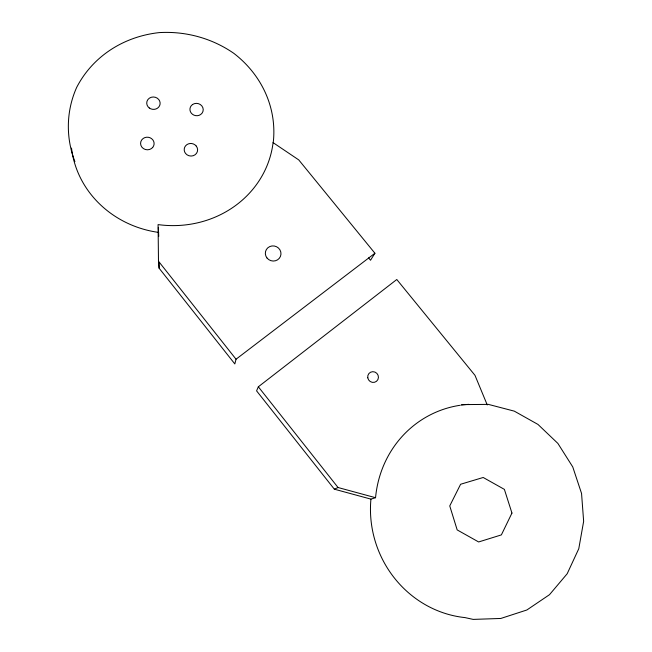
<?xml version="1.0" encoding="UTF-8"?>
<svg xmlns="http://www.w3.org/2000/svg" width="652" height="652" viewBox="0 0 652 652"><rect width="100%" height="100%" fill="white"/><g stroke="black" fill="none" stroke-linecap="round" stroke-linejoin="round"><path stroke-width="0.98" d="M273.09 142.633L298.755 159.911L374.916 253.245L236.04 359.219L234.826 363.938L159.121 268.216L158.485 261.224L158.077 224.598A102.926 95.632 8 0 0 273.09 142.633L273.408 141.142C276.766 106.586 261.069 74.271 233.799 53.325C211.99 38.215 185.747 31.052 159.284 32.6C124.296 36.398 93.024 55.787 76.691 87.36C66.137 110.897 65.656 137.588 74.907 161.623M487.24 404.941L474.99 375.348L396.783 279.504L258.339 386.791L256.578 390.866L334.346 489.187L370.931 499.114L375.552 497.704A108.517 102.82 68.4 0 1 459.774 405.332M374.916 253.245L370.532 260.246L368.608 257.89M334.346 489.187L338.062 487.525L375.552 497.704M461.795 404.623L488.364 404.379L514.306 411.143L537.981 424.436L557.892 443.425L572.749 466.913L581.551 493.442L583.646 521.307L578.789 548.699L567.183 573.744L549.497 594.689L526.865 609.987L500.817 618.455L473.173 619.4L465.006 617.599A105.877 100.465 68.9 0 1 370.931 499.114M258.339 386.791L338.062 487.525M158.485 261.224L236.04 359.219M158.314 227.532L158.762 236.391M159.064 263.245L159.121 268.216M460.768 405.185A108.517 102.82 68.4 0 1 468.853 404.354M158.713 232.414A100.53 93.627 7.8 0 1 71.516 148.077M511.95 513.067L501.372 534.901L478.641 541.959L457.174 529.913L449.75 505.919L460.605 484.257L483.197 477.484L504.379 489.375L511.95 513.067M152.682 147.442L151.419 148.583A6.773 6.3 5.5 0 1 141.94 147.222A6.773 6.3 5.5 0 1 143.277 138.403L144.817 137.621A6.773 6.3 5.5 0 1 152.747 139.772A6.773 6.3 5.5 0 1 152.682 147.442M192.536 104.532L191.313 105.64A6.659 6.161 10.5 0 0 191.313 113.171A6.659 6.161 10.5 0 0 199.129 115.314L200.637 114.54A6.659 6.161 10.5 0 0 201.843 105.909A6.659 6.161 10.5 0 0 192.536 104.532M196.228 146.032L194.989 144.85A6.716 6.276 9.2 0 0 186.831 144.687A6.716 6.276 9.2 0 0 184.712 152.03L185.584 153.473A6.716 6.276 9.2 0 0 194.989 154.834A6.716 6.276 9.2 0 0 196.228 146.032M149.308 107.996L148.077 106.822A6.707 6.186 7.2 0 1 149.381 98.167A6.707 6.186 7.2 0 1 158.77 99.544L159.634 100.97A6.707 6.186 7.2 0 1 157.466 108.208A6.707 6.186 7.2 0 1 149.308 107.996M367.777 377.801A5.452 5.289 46.6 0 0 376.497 381.306A5.452 5.289 46.6 0 0 374.949 372.08A5.452 5.289 46.6 0 0 367.777 377.801M267.027 258.037A7.857 7.539 18 0 0 280.442 256.415A7.857 7.539 18 0 0 271.998 245.959A7.857 7.539 18 0 0 267.027 258.037"/></g></svg>
